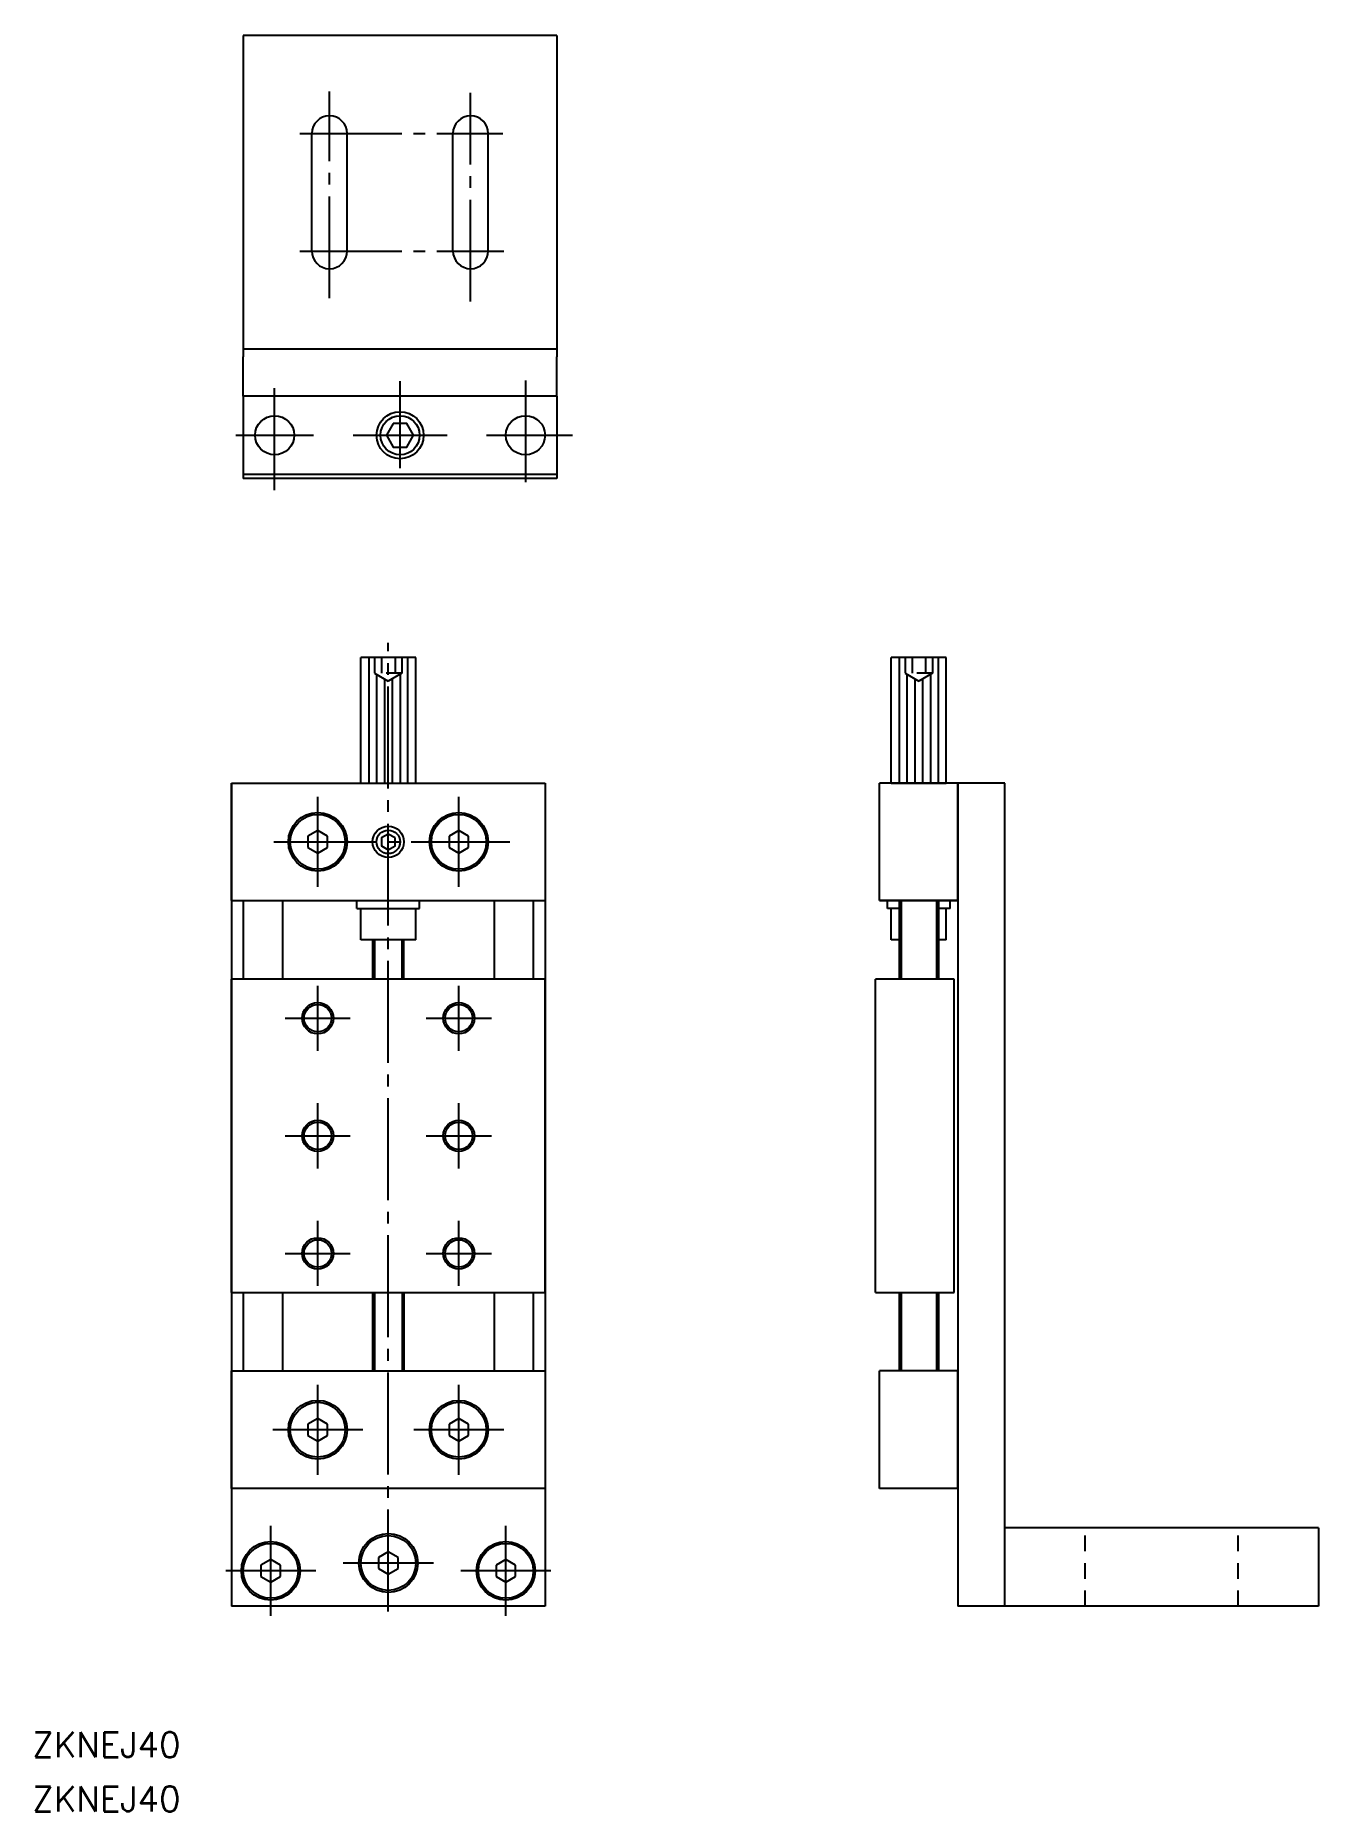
# Model space of a CAD drawing. Extents: x 89 to 253, y 133 to 359.
import ezdxf

# ---------------------------------------------------------------- set-up
doc = ezdxf.new("R2010")
doc.units = 0
doc.linetypes.add('CENTER', pattern=[17.5, 13, -1.5, 1.5, -1.5])
doc.linetypes.add('DASHED', pattern=[3.5, 2, -1.5])
doc.layers.get('0').update_dxf_attribs({"linetype": 'CONTINUOUS'})
doc.layers.add('CENTER', color=1, linetype='CENTER')
doc.styles.get("Standard").update_dxf_attribs({"font": 'txt.shx', "bigfont": '@extfont2.shx'})

# ---------------------------------------------------------------- blocks, each defined once
blk = doc.blocks.new('*U2')
at = {"color": 7, "linetype": 'CONTINUOUS'}
blk.add_text('ZKNEJ40', height=3.2, dxfattribs=at).set_placement((-10.91, 122.16))
blk = doc.blocks.new('*U3')
at = {"color": 7, "linetype": 'CONTINUOUS'}
blk.add_text('ZKNEJ40', height=3.2, dxfattribs=at).set_placement((-10.91, 115.24))

msp = doc.modelspace()

# ---------------------------------------------------------------- linework, layer by layer
at = {"color": 7, "linetype": 'CONTINUOUS'}
for p, q in [((115.9, 359.5), (115.9, 318.5)), ((155.9, 359.5), (115.9, 359.5)), ((155.9, 359.5), (155.9, 318.5)), ((124.65, 332), (124.65, 347)), ((129.15, 332), (129.15, 347)), ((142.65, 332), (142.65, 347)), ((147.15, 332), (147.15, 347)), ((155.9, 319.5), (115.9, 319.5)), ((115.9, 313.5), (115.9, 318.5)), ((155.9, 313.5), (155.9, 318.5)), ((155.9, 313.5), (115.9, 313.5)), ((115.9, 313.5), (115.9, 303)), ((155.9, 313.5), (155.9, 303)), ((155.9, 303.5), (115.9, 303.5)), ((137.9, 303), (115.9, 303)), ((155.9, 303), (137.9, 303)), ((137.9, 280.13), (130.9, 280.13)), ((130.9, 264.13), (130.9, 280.13)), ((137.9, 264.13), (137.9, 280.13)), ((198.58, 264.13), (198.58, 280.13)), ((205.58, 280.13), (198.58, 280.13)), ((205.58, 264.13), (205.58, 280.13)), ((114.4, 264.13), (154.4, 264.13)), ((114.4, 249.13), (114.4, 264.13)), ((114.4, 264.13), (114.4, 159.13)), ((130.9, 264.13), (137.9, 264.13)), ((154.4, 264.13), (154.4, 249.13)), ((154.4, 264.13), (154.4, 159.13)), ((207.08, 264.13), (197.08, 264.13)), ((197.08, 249.13), (197.08, 264.13)), ((198.58, 264.13), (205.58, 264.13)), ((207.08, 249.13), (207.08, 264.13)), ((213.08, 264.13), (207.08, 264.13)), ((207.08, 264.13), (207.08, 159.13)), ((213.08, 159.13), (213.08, 264.13)), ((125.4, 258.07), (124.15, 257.35)), ((124.15, 257.35), (124.15, 255.91)), ((126.65, 257.35), (125.4, 258.07)), ((126.65, 255.91), (126.65, 257.35)), ((143.4, 258.07), (142.15, 257.35)), ((142.15, 257.35), (142.15, 255.91)), ((144.65, 257.35), (143.4, 258.07)), ((144.65, 255.91), (144.65, 257.35)), ((124.15, 255.91), (125.4, 255.19)), ((125.4, 255.19), (126.65, 255.91)), ((142.15, 255.91), (143.4, 255.19)), ((143.4, 255.19), (144.65, 255.91)), ((114.4, 249.13), (154.4, 249.13)), ((115.9, 249.13), (115.9, 239.13)), ((120.9, 249.13), (120.9, 239.13)), ((130.4, 248.13), (130.4, 249.13)), ((130.4, 248.13), (138.4, 248.13)), ((130.9, 244.13), (130.9, 248.13)), ((137.9, 244.13), (137.9, 248.13)), ((138.4, 248.13), (138.4, 249.13)), ((147.9, 249.13), (147.9, 239.13)), ((152.9, 249.13), (152.9, 239.13)), ((197.08, 249.13), (207.08, 249.13)), ((207.08, 249.13), (197.08, 249.13)), ((198.08, 248.13), (198.08, 249.13)), ((199.58, 248.13), (198.08, 248.13)), ((198.58, 244.13), (198.58, 248.13)), ((199.58, 249.13), (199.58, 239.13)), ((204.58, 249.13), (204.58, 239.13)), ((206.08, 248.13), (204.58, 248.13)), ((205.58, 244.13), (205.58, 248.13)), ((206.08, 248.13), (206.08, 249.13)), ((137.9, 244.13), (130.9, 244.13)), ((132.4, 244.13), (132.4, 239.13)), ((136.4, 239.13), (136.4, 244.13)), ((199.58, 244.13), (198.58, 244.13)), ((205.58, 244.13), (204.58, 244.13)), ((154.4, 239.13), (114.4, 239.13)), ((114.4, 199.13), (114.4, 239.13)), ((154.4, 199.13), (154.4, 239.13)), ((206.58, 239.13), (196.58, 239.13)), ((196.58, 199.13), (196.58, 239.13)), ((206.58, 199.13), (206.58, 239.13)), ((114.4, 199.13), (154.4, 199.13)), ((115.9, 199.13), (115.9, 189.13)), ((120.9, 199.13), (120.9, 189.13)), ((132.4, 199.13), (132.4, 189.13)), ((136.4, 199.13), (136.4, 189.13)), ((147.9, 199.13), (147.9, 189.13)), ((152.9, 199.13), (152.9, 189.13)), ((196.58, 199.13), (206.58, 199.13)), ((199.58, 199.13), (199.58, 189.13)), ((204.58, 199.13), (204.58, 189.13)), ((114.4, 174.13), (114.4, 189.13)), ((114.4, 189.13), (154.4, 189.13)), ((154.4, 189.13), (154.4, 174.13)), ((207.08, 189.13), (197.08, 189.13)), ((197.08, 174.13), (197.08, 189.13)), ((207.08, 174.13), (207.08, 189.13)), ((125.4, 183.07), (124.15, 182.35)), ((124.15, 182.35), (124.15, 180.91)), ((126.65, 182.35), (125.4, 183.07)), ((126.65, 180.91), (126.65, 182.35)), ((143.4, 183.07), (142.15, 182.35)), ((142.15, 182.35), (142.15, 180.91)), ((144.65, 182.35), (143.4, 183.07)), ((144.65, 180.91), (144.65, 182.35)), ((124.15, 180.91), (125.4, 180.19)), ((125.4, 180.19), (126.65, 180.91)), ((142.15, 180.91), (143.4, 180.19)), ((143.4, 180.19), (144.65, 180.91)), ((154.4, 174.13), (114.4, 174.13)), ((207.08, 174.13), (197.08, 174.13)), ((253.08, 169.13), (213.08, 169.13)), ((253.08, 169.13), (253.08, 159.13)), ((134.4, 166.07), (133.15, 165.35)), ((135.65, 165.35), (134.4, 166.07)), ((119.4, 165.07), (118.15, 164.35)), ((118.15, 164.35), (118.15, 162.91)), ((120.65, 164.35), (119.4, 165.07)), ((120.65, 162.91), (120.65, 164.35)), ((133.15, 165.35), (133.15, 163.91)), ((133.15, 163.91), (134.4, 163.19)), ((134.4, 163.19), (135.65, 163.91)), ((135.65, 163.91), (135.65, 165.35)), ((149.4, 165.07), (148.15, 164.35)), ((148.15, 164.35), (148.15, 162.91)), ((150.65, 164.35), (149.4, 165.07)), ((150.65, 162.91), (150.65, 164.35)), ((118.15, 162.91), (119.4, 162.19)), ((119.4, 162.19), (120.65, 162.91)), ((148.15, 162.91), (149.4, 162.19)), ((149.4, 162.19), (150.65, 162.91)), ((154.4, 159.13), (114.4, 159.13)), ((253.08, 159.13), (207.08, 159.13))]:
    msp.add_line(p, q, dxfattribs=at)
at = {"color": 3, "linetype": 'CONTINUOUS'}
for p, q in [((131.9, 280.13), (131.9, 264.13)), ((136.9, 264.13), (136.9, 280.13)), ((199.58, 280.13), (199.58, 264.13)), ((204.58, 264.13), (204.58, 280.13)), ((132.9, 278), (132.9, 264.13)), ((133.9, 277.42), (133.9, 264.13)), ((134.9, 277.42), (134.9, 264.13)), ((135.9, 278), (135.9, 264.13)), ((200.58, 278), (200.58, 264.13)), ((201.58, 277.42), (201.58, 264.13)), ((202.58, 277.42), (202.58, 264.13)), ((203.58, 278), (203.58, 264.13)), ((199.83, 249.13), (199.83, 239.13)), ((204.33, 249.13), (204.33, 239.13)), ((132.65, 244.13), (132.65, 239.13)), ((136.15, 239.13), (136.15, 244.13)), ((132.65, 199.13), (132.65, 189.13)), ((136.15, 199.13), (136.15, 189.13)), ((199.83, 199.13), (199.83, 189.13)), ((204.33, 199.13), (204.33, 189.13))]:
    msp.add_line(p, q, dxfattribs=at)
at = {"color": 3, "linetype": 'DASHED'}
for p, q in [((132.66, 280.13), (132.66, 278.13)), ((133.53, 280.13), (133.53, 278.13)), ((135.26, 280.13), (135.26, 278.13)), ((136.13, 280.13), (136.13, 278.13)), ((200.35, 280.13), (200.35, 278.13)), ((201.22, 280.13), (201.22, 278.13)), ((202.95, 280.13), (202.95, 278.13)), ((203.82, 280.13), (203.82, 278.13)), ((136.13, 278.13), (132.66, 278.13)), ((132.66, 278.13), (134.4, 277.13)), ((136.13, 278.13), (134.4, 277.13)), ((203.82, 278.13), (200.35, 278.13)), ((200.35, 278.13), (202.08, 277.13)), ((203.82, 278.13), (202.08, 277.13)), ((223.33, 159.13), (223.33, 169.13)), ((242.83, 159.13), (242.83, 169.13))]:
    msp.add_line(p, q, dxfattribs=at)
at = {"color": 3, "linetype": 'CONTINUOUS'}
for points in [[(135.03, 309.99), (134.17, 308.5), (135.03, 307), (136.76, 307), (137.63, 308.5), (136.76, 309.99)], [(135.26, 257.13), (134.4, 257.63), (133.53, 257.13), (133.53, 256.13), (134.4, 255.63), (135.26, 256.13)]]:
    msp.add_lwpolyline(points, close=True, dxfattribs=at)
at = {"color": 7, "linetype": 'CONTINUOUS'}
for centre, radius in [((119.9, 308.5), 2.5), ((135.9, 308.5), 3), ((135.9, 308.5), 2.5), ((151.9, 308.5), 2.5), ((125.4, 256.63), 3.5), ((143.4, 256.63), 3.5), ((134.4, 256.63), 1.5), ((125.4, 234.13), 1.75), ((143.4, 234.13), 1.75), ((125.4, 219.13), 1.75), ((143.4, 219.13), 1.75), ((125.4, 204.13), 1.75), ((143.4, 204.13), 1.75), ((125.4, 181.63), 3.5), ((143.4, 181.63), 3.5), ((134.4, 164.63), 3.5), ((119.4, 163.63), 3.5), ((149.4, 163.63), 3.5)]:
    msp.add_circle(centre, radius, dxfattribs=at)
at = {"color": 3, "linetype": 'CONTINUOUS'}
for centre, radius in [((125.4, 256.63), 3.75), ((134.4, 256.63), 2), ((143.4, 256.63), 3.75), ((125.4, 234.13), 2), ((143.4, 234.13), 2), ((125.4, 219.13), 2), ((143.4, 219.13), 2), ((125.4, 204.13), 2), ((143.4, 204.13), 2), ((125.4, 181.63), 3.75), ((143.4, 181.63), 3.75), ((134.4, 164.63), 3.75), ((119.4, 163.63), 3.75), ((149.4, 163.63), 3.75)]:
    msp.add_circle(centre, radius, dxfattribs=at)
at = {"color": 7, "linetype": 'CONTINUOUS'}
for centre, start, end in [((126.9, 347), 0, 180), ((144.9, 347), 0, 180), ((126.9, 332), 180, 0), ((144.9, 332), 180, 0)]:
    msp.add_arc(centre, 2.25, start, end, dxfattribs=at)
at = {"layer": 'CENTER', "color": 1, "linetype": 'CENTER'}
for p, q in [((126.9, 325.98), (126.9, 352.36)), ((144.9, 325.55), (144.9, 352.18)), ((123.11, 347), (149, 347)), ((123.11, 332), (149.14, 332)), ((119.9, 301.5), (119.9, 315.5)), ((135.9, 304.31), (135.9, 315.41)), ((151.9, 315.5), (151.9, 301.5)), ((114.95, 308.5), (124.85, 308.5)), ((129.9, 308.5), (141.9, 308.5)), ((146.95, 308.5), (157.9, 308.5)), ((134.4, 158.44), (134.4, 282)), ((125.4, 250.88), (125.4, 262.38)), ((143.4, 250.88), (143.4, 262.38)), ((119.8, 256.63), (149.89, 256.63)), ((125.4, 175.88), (125.4, 187.38)), ((143.4, 175.88), (143.4, 187.38)), ((131.15, 181.63), (119.65, 181.63)), ((149.15, 181.63), (137.65, 181.63)), ((134.4, 158.88), (134.4, 170.38)), ((119.4, 157.88), (119.4, 169.38)), ((149.4, 157.88), (149.4, 169.38)), ((125.15, 163.63), (113.65, 163.63)), ((140.15, 164.63), (128.65, 164.63)), ((155.15, 163.63), (143.65, 163.63))]:
    msp.add_line(p, q, dxfattribs=at)
at = {"layer": 'CENTER', "color": 1, "linetype": 'CONTINUOUS'}
for p, q in [((125.4, 229.98), (125.4, 238.28)), ((143.4, 229.98), (143.4, 238.28)), ((121.25, 234.13), (129.55, 234.13)), ((139.25, 234.13), (147.55, 234.13)), ((125.4, 214.98), (125.4, 223.28)), ((143.4, 214.98), (143.4, 223.28)), ((121.25, 219.13), (129.55, 219.13)), ((139.25, 219.13), (147.55, 219.13)), ((125.4, 199.98), (125.4, 208.28)), ((143.4, 199.98), (143.4, 208.28)), ((121.25, 204.13), (129.55, 204.13)), ((139.25, 204.13), (147.55, 204.13))]:
    msp.add_line(p, q, dxfattribs=at)

# ---------------------------------------------------------------- block references
at = {"color": 7, "linetype": 'CONTINUOUS'}
for name in ['*U2', '*U3']:
    msp.add_blockref(name, (99.88, 17.69), dxfattribs=at)

doc.saveas('drawing.dxf')
